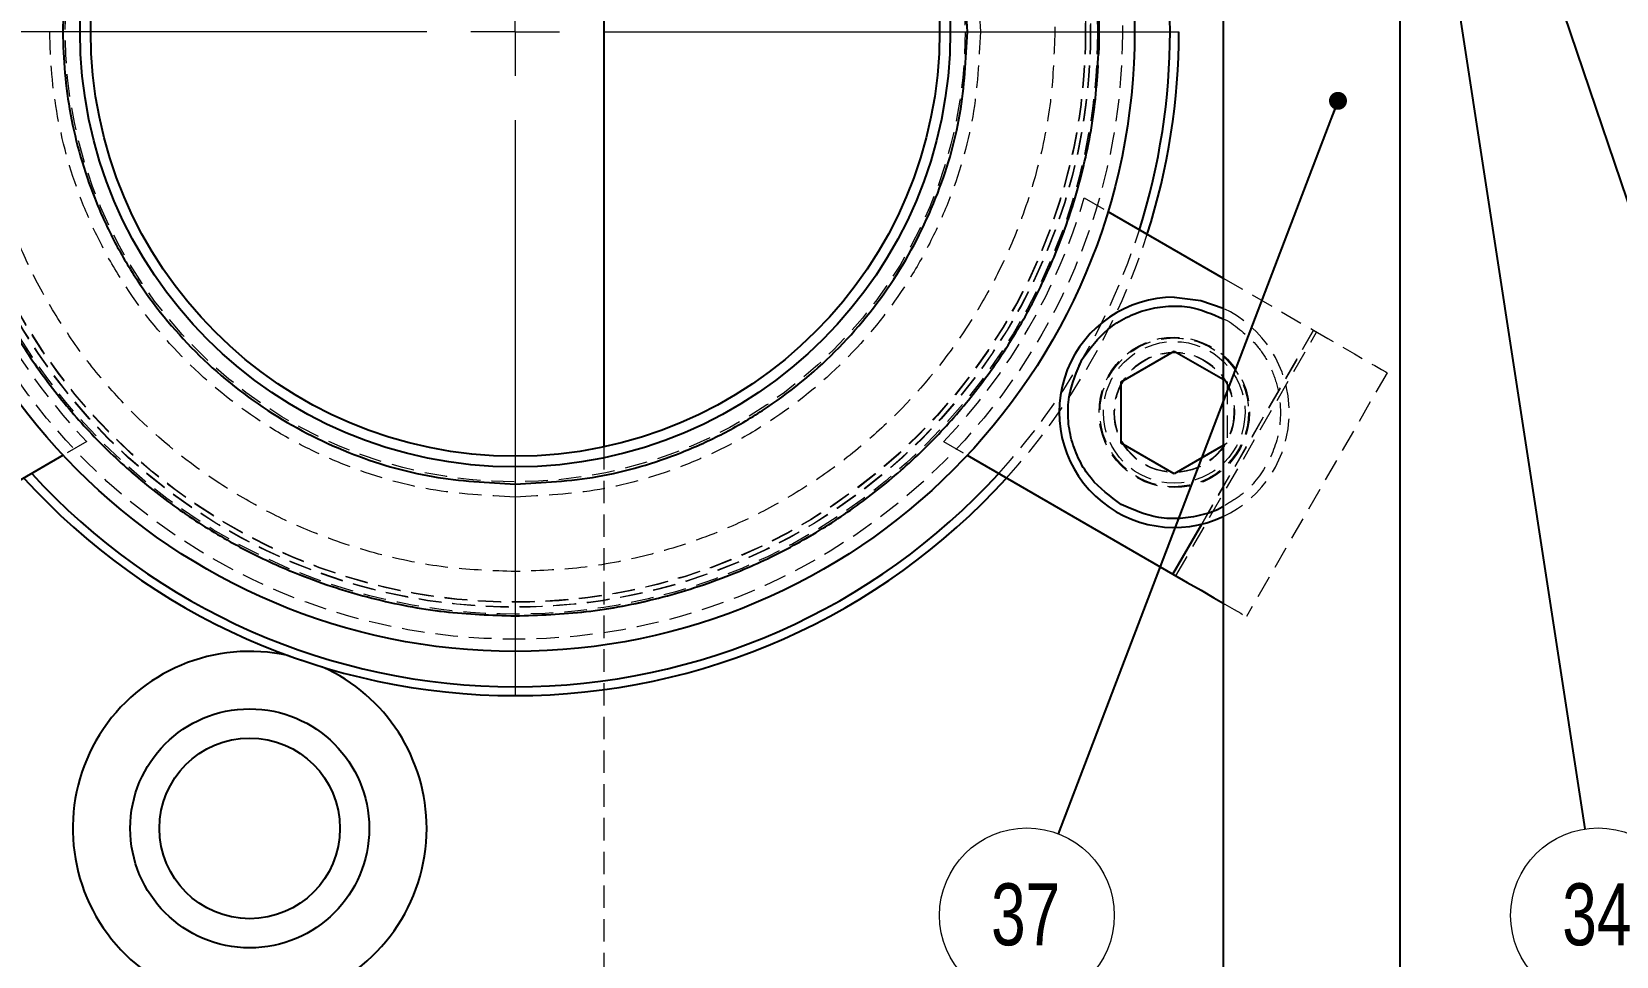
# Model space of a CAD drawing. Header units: millimetres. Extents: x 4 to 907, y 5 to 1495.
# Drawn here: x 197.6 to 287.2, y 572 to 624.2 of the extents above; entities that cross this region are included whole.
import ezdxf

# ---------------------------------------------------------------- set-up
doc = ezdxf.new("R2010")
doc.units = ezdxf.units.MM
doc.linetypes.add('HIDDEN', pattern=[1.905, 1.27, -0.635])
doc.styles.add('SLDTEXTSTYLE0', font='TXT', dxfattribs={"width": 0.75})
doc.dimstyles.new('SLDDIMSTYLE1', dxfattribs={"dimtxt": 0.18, "dimasz": 1.016, "dimexe": 0, "dimexo": 0.0625, "dimgap": 0, "dimtad": 0, "dimtih": 1, "dimtoh": 1, "dimdec": 0, "dimrnd": 1e-09, "dimzin": 0, "dimdsep": 46, "dimtxsty": 'Standard', "dimblk1": 'DOT', "dimblk2": 'DOT', "dimsah": 1, "dimcen": 0.09, "dimadec": 0, "dimazin": 0, "dimtfac": 1.016, "dimtdec": 0, "dimtofl": 0, "dimtmove": 0, "dimatfit": 3, "dimldrblk": 'DOT', "dimfxl": 1, "dimfrac": 2, "dimtolj": 1, "dimtzin": 0, "dimarcsym": 0})

# ---------------------------------------------------------------- blocks, each defined once
blk = doc.blocks.new('SW_NOTE_3')
at = {"color": 0, "linetype": 'Continuous', "lineweight": 0}
blk.add_circle((0.75, -4.881), 4.939, dxfattribs=at)
at = {"color": 0, "linetype": 'Continuous', "lineweight": 0, "insert": (0.68, -3.072), "char_height": 3.5, "attachment_point": 2, "style": 'SLDTEXTSTYLE0'}
blk.add_mtext('34', dxfattribs=at)
blk = doc.blocks.new('_Dot')
at = {"color": 0, "linetype": 'ByBlock', "lineweight": -2}
blk.add_line((-0.5, 0), (-1, 0), dxfattribs=at)
at = {"color": 0, "linetype": 'ByBlock', "const_width": 0.5}
blk.add_lwpolyline([(-0.25, 0, 1), (0.25, 0, 1)], format="xyb", close=True, dxfattribs=at)
blk = doc.blocks.new('SW_NOTE_6')
at = {"color": 0, "linetype": 'Continuous', "lineweight": 0}
blk.add_circle((-1.763, -4.614), 4.939, dxfattribs=at)
at = {"color": 0, "linetype": 'Continuous', "lineweight": 0, "insert": (-1.833, -2.804), "char_height": 3.5, "attachment_point": 2, "style": 'SLDTEXTSTYLE0'}
blk.add_mtext('37', dxfattribs=at)
blk = doc.blocks.new('SW_CENTERMARKSYMBOL_3')
at = {"color": 0, "linetype": 'Continuous', "lineweight": 0}
for p, q in [((0, 5), (0, 37.5)), ((0, 0), (0, 2.5)), ((-5, 0), (-37.5, 0)), ((0, 0), (-2.5, 0)), ((0, 0), (0, -2.5)), ((0, 0), (2.5, 0)), ((5, 0), (37.5, 0)), ((0, -5), (0, -37.5))]:
    blk.add_line(p, q, dxfattribs=at)

msp = doc.modelspace()

# ---------------------------------------------------------------- linework, layer by layer
at = {"color": 7, "linetype": 'Continuous', "lineweight": 25}
for p, q in [((229.958, 647.665), (229.958, 600.755)), ((264.958, 641.21), (264.958, 566.71)), ((274.958, 566.71), (274.958, 641.21)), ((258.451, 614.052), (264.958, 610.296)), ((259.197, 604.442), (262.197, 606.174)), ((262.197, 606.174), (264.958, 604.58)), ((259.197, 600.978), (259.197, 604.442)), ((262.197, 599.246), (259.197, 600.978)), ((264.958, 600.84), (262.197, 599.246)), ((199.414, 600.283), (187.796, 593.575)), ((250.501, 600.283), (262.119, 593.575))]:
    msp.add_line(p, q, dxfattribs=at)
at = {"color": 7, "linetype": 'HIDDEN', "lineweight": 18}
for p, q in [((257.116, 614.824), (258.451, 614.052)), ((264.958, 610.296), (270.069, 607.345)), ((264.958, 607.99), (265.197, 607.906)), ((270.069, 607.345), (262.119, 593.575)), ((262.292, 593.475), (270.242, 607.245)), ((263.749, 596.398), (270.069, 607.345)), ((264.958, 604.58), (265.197, 604.442)), ((265.197, 604.442), (265.197, 600.978)), ((274.226, 604.945), (266.276, 591.175)), ((200.749, 601.054), (199.414, 600.283)), ((249.166, 601.054), (250.501, 600.283)), ((265.197, 600.978), (264.958, 600.84)), ((229.958, 600.755), (229.958, 559.21))]:
    msp.add_line(p, q, dxfattribs=at)
at = {"color": 8, "linetype": 'Continuous', "lineweight": 25}
msp.add_line((262.119, 593.575), (263.749, 596.398), dxfattribs=at)
at = {"color": 7, "linetype": 'Continuous', "lineweight": 25, "flags": 128}
for points in [[(262.197, 609.21), (263.696, 609.035), (264.958, 608.595)], [(262.119, 593.575), (262.93, 593.107), (263.71, 592.657), (264.428, 592.242), (264.958, 591.936)]]:
    msp.add_lwpolyline(points, dxfattribs=at)
at = {"color": 7, "linetype": 'HIDDEN', "lineweight": 18, "flags": 128}
for points in [[(270.069, 607.345), (270.88, 606.877), (271.66, 606.427), (272.378, 606.012), (273.008, 605.648), (273.525, 605.35), (273.909, 605.128), (274.146, 604.991), (274.226, 604.945)], [(264.958, 591.936), (265.058, 591.878), (265.575, 591.58), (265.959, 591.358), (266.196, 591.221), (266.276, 591.175)], [(214.07, 588.326), (212.315, 588.928), (212.137, 588.97)]]:
    msp.add_lwpolyline(points, dxfattribs=at)
at = {"color": 7, "linetype": 'Continuous', "lineweight": 25}
for centre, radius in [((224.958, 624.21), 35), ((224.958, 624.21), 24.587), ((224.958, 624.21), 23.982), ((209.958, 579.21), 6.75), ((209.958, 579.21), 5.1)]:
    msp.add_circle(centre, radius, dxfattribs=at)
at = {"color": 7, "linetype": 'HIDDEN', "lineweight": 18}
for centre, radius in [((224.958, 624.21), 34.312), ((224.958, 624.21), 33), ((224.958, 624.21), 32.896), ((224.958, 624.21), 32.512), ((224.958, 624.21), 32.5), ((224.958, 624.21), 32.494), ((224.958, 624.21), 32.232), ((224.958, 624.21), 32.212), ((224.958, 624.21), 25.425), ((262.197, 602.71), 4.25), ((262.197, 602.71), 4.2), ((262.197, 602.71), 4), ((262.197, 602.71), 3.4), ((262.197, 602.71), 3.375)]:
    msp.add_circle(centre, radius, dxfattribs=at)
at = {"color": 7, "linetype": 'Continuous', "lineweight": 25}
for centre, radius, start, end in [((224.958, 624.21), 37, 342.4076, 17.5924), ((224.958, 624.21), 37.5, 342.23958, 0), ((262.197, 602.71), 6.5, 90, 295.13516), ((224.958, 624.21), 37, 222.4076, 317.5924), ((224.958, 624.21), 37.5, 222.23958, 317.76042), ((209.958, 579.21), 10, 77.41072, 0), ((209.958, 579.21), 10, 0, 65.71938)]:
    msp.add_arc(centre, radius, start, end, dxfattribs=at)
at = {"color": 7, "linetype": 'HIDDEN', "lineweight": 18}
for centre, radius, start, end in [((224.958, 624.21), 33.5, 196.27197, 223.72803), ((224.958, 624.21), 33.5, 316.27197, 343.72803), ((224.958, 624.21), 37, 317.5924, 342.4076), ((224.958, 624.21), 37.5, 317.76042, 342.23958), ((262.197, 602.71), 6.5, 295.13516, 64.86484)]:
    msp.add_arc(centre, radius, start, end, dxfattribs=at)
at = {"color": 7, "linetype": 'Continuous', "lineweight": 25}
for points, knots in [([(224.958, 657.21), (223.616, 657.163), (220.892, 657.067), (216.808, 656.274), (213.072, 655.075), (209.751, 653.562), (206.849, 651.866), (204.113, 649.87), (201.582, 647.586), (199.297, 645.055), (197.302, 642.319), (195.606, 639.416), (194.094, 636.096), (192.887, 632.36), (192.124, 628.276), (191.876, 624.21), (192.124, 620.144), (192.887, 616.06), (194.094, 612.325), (195.605, 609.004), (197.302, 606.101), (199.297, 603.366), (201.582, 600.835), (204.113, 598.55), (206.848, 596.555), (209.751, 594.859), (213.072, 593.345), (216.807, 592.146), (220.891, 591.354), (223.616, 591.257), (224.958, 591.21)], [0, 0, 0, 0, 0.038814, 0.078831, 0.119976, 0.152137, 0.184303, 0.217149, 0.25, 0.282846, 0.315697, 0.347858, 0.380024, 0.421164, 0.461183, 0.5, 0.538813, 0.578831, 0.619976, 0.652137, 0.684303, 0.717149, 0.75, 0.782846, 0.815697, 0.847858, 0.880024, 0.921164, 0.961184, 1, 1, 1, 1]), ([(257.958, 624.21), (257.91, 625.552), (257.814, 628.276), (257.022, 632.36), (255.823, 636.095), (254.309, 639.416), (252.613, 642.319), (250.618, 645.055), (248.333, 647.586), (245.802, 649.87), (243.067, 651.866), (240.164, 653.562), (236.843, 655.075), (233.108, 656.274), (229.024, 657.067), (226.299, 657.163), (224.958, 657.21)], [0, 0, 0, 0, 0.0776274, 0.1576625, 0.2399514, 0.3042741, 0.3686069, 0.4342983, 0.5000001, 0.5656913, 0.6313932, 0.6957159, 0.7600485, 0.8423288, 0.922368, 1, 1, 1, 1]), ([(224.958, 649.763), (223.399, 649.681), (220.189, 649.511), (216.254, 648.332), (213.183, 646.939), (210.178, 645.182), (206.759, 642.408), (203.441, 638.321), (201.068, 633.742), (199.699, 628.979), (199.261, 624.21), (199.698, 619.442), (200.831, 615.507), (202.229, 612.435), (203.985, 609.43), (206.76, 606.013), (210.846, 602.69), (215.426, 600.332), (220.189, 598.911), (223.399, 598.74), (224.958, 598.657)], [0, 0, 0, 0, 0.058249, 0.119986, 0.152182, 0.184372, 0.250041, 0.31571, 0.380014, 0.441752, 0.5, 0.558248, 0.619986, 0.652182, 0.684373, 0.750041, 0.81571, 0.880014, 0.941752, 1, 1, 1, 1]), ([(250.511, 624.21), (250.428, 625.769), (250.258, 628.979), (249.079, 632.913), (247.687, 635.985), (245.93, 638.99), (243.155, 642.407), (239.069, 645.73), (234.489, 648.088), (229.726, 649.51), (226.516, 649.68), (224.958, 649.763)], [0, 0, 0, 0, 0.116497, 0.239972, 0.304365, 0.368745, 0.500083, 0.63142, 0.760028, 0.883503, 1, 1, 1, 1]), ([(224.958, 591.21), (226.299, 591.257), (229.023, 591.354), (233.107, 592.146), (236.843, 593.345), (240.164, 594.858), (243.066, 596.554), (245.802, 598.55), (248.333, 600.834), (250.618, 603.366), (252.613, 606.101), (254.309, 609.004), (255.822, 612.325), (257.022, 616.06), (257.814, 620.144), (257.91, 622.869), (257.958, 624.21)], [0, 0, 0, 0, 0.077627, 0.157662, 0.239951, 0.304274, 0.368607, 0.434298, 0.5, 0.565691, 0.631393, 0.695716, 0.760049, 0.842329, 0.922368, 1, 1, 1, 1]), ([(224.958, 598.657), (226.516, 598.74), (229.726, 598.909), (233.661, 600.089), (236.732, 601.481), (239.737, 603.238), (243.155, 606.013), (246.478, 610.099), (248.835, 614.679), (250.257, 619.441), (250.428, 622.652), (250.511, 624.21)], [0, 0, 0, 0, 0.116497, 0.239972, 0.304365, 0.368745, 0.500083, 0.63142, 0.760028, 0.883503, 1, 1, 1, 1]), ([(259.197, 597.514), (258.583, 597.961), (257.639, 598.648), (256.803, 599.995), (256.358, 601.146), (256.168, 602.365), (256.219, 603.949), (256.692, 605.016), (257, 605.71)], [0, 0, 0, 0, 0.239456, 0.368361, 0.499999, 0.63164, 0.760543, 1, 1, 1, 1])]:
    msp.add_open_spline(points, degree=3, knots=knots, dxfattribs=at)
at = {"color": 7, "linetype": 'HIDDEN', "lineweight": 18}
for points, knots in [([(224.958, 593.716), (223.718, 593.76), (221.2, 593.849), (217.427, 594.581), (213.975, 595.689), (210.906, 597.088), (207.32, 599.181), (204.057, 601.832), (201.246, 604.948), (199.402, 607.476), (197.835, 610.159), (196.438, 613.227), (195.322, 616.679), (194.617, 620.453), (194.388, 624.21), (194.617, 627.967), (195.322, 631.741), (196.437, 635.193), (197.835, 638.262), (199.929, 641.847), (202.58, 645.111), (205.696, 647.921), (208.224, 649.766), (210.906, 651.333), (213.975, 652.731), (217.426, 653.839), (221.2, 654.572), (223.718, 654.66), (224.958, 654.704)], [0, 0, 0, 0, 0.03882, 0.078845, 0.119997, 0.152164, 0.184336, 0.249956, 0.282807, 0.315664, 0.347831, 0.380003, 0.42115, 0.461176, 0.5, 0.538819, 0.578845, 0.619997, 0.652164, 0.684336, 0.749956, 0.782807, 0.815664, 0.847831, 0.880003, 0.92115, 0.961177, 1, 1, 1, 1]), ([(224.958, 654.704), (226.197, 654.66), (228.715, 654.572), (232.488, 653.84), (235.94, 652.731), (239.009, 651.333), (242.595, 649.239), (245.858, 646.588), (248.669, 643.472), (250.513, 640.944), (252.08, 638.262), (253.479, 635.193), (254.587, 631.741), (255.319, 627.967), (255.408, 625.45), (255.452, 624.21)], [0, 0, 0, 0, 0.077641, 0.15769, 0.239993, 0.304327, 0.368671, 0.499912, 0.565615, 0.631328, 0.695662, 0.760006, 0.842301, 0.922354, 1, 1, 1, 1]), ([(224.958, 597.919), (223.354, 598.004), (220.051, 598.179), (216.003, 599.392), (212.843, 600.824), (209.751, 602.632), (206.234, 605.486), (203.379, 609.003), (201.573, 612.095), (200.134, 615.256), (198.969, 619.304), (198.519, 624.21), (198.969, 629.116), (200.134, 633.165), (201.573, 636.325), (203.379, 639.417), (206.234, 642.934), (209.751, 645.788), (212.843, 647.596), (216.003, 649.029), (220.051, 650.242), (223.354, 650.417), (224.958, 650.502)], [0, 0, 0, 0, 0.058239, 0.119966, 0.152157, 0.184342, 0.25, 0.315658, 0.347849, 0.380034, 0.441761, 0.5, 0.558239, 0.619966, 0.652157, 0.684342, 0.75, 0.815658, 0.847849, 0.880034, 0.941761, 1, 1, 1, 1]), ([(224.958, 650.502), (226.561, 650.417), (229.864, 650.242), (233.912, 649.028), (237.072, 647.596), (240.164, 645.788), (243.681, 642.934), (246.536, 639.417), (248.343, 636.325), (249.776, 633.165), (250.989, 629.116), (251.164, 625.814), (251.249, 624.21)], [0, 0, 0, 0, 0.116478, 0.239932, 0.304314, 0.368684, 0.5, 0.631316, 0.695698, 0.760068, 0.883522, 1, 1, 1, 1]), ([(255.452, 624.21), (255.408, 622.971), (255.319, 620.453), (254.587, 616.679), (253.479, 613.228), (252.08, 610.159), (249.986, 606.573), (247.335, 603.31), (244.219, 600.499), (241.691, 598.655), (239.009, 597.088), (235.94, 595.689), (232.489, 594.581), (228.715, 593.849), (226.197, 593.76), (224.958, 593.716)], [0, 0, 0, 0, 0.077641, 0.15769, 0.239993, 0.304327, 0.368672, 0.499912, 0.565615, 0.631328, 0.695662, 0.760007, 0.842301, 0.922354, 1, 1, 1, 1]), ([(251.249, 624.21), (251.164, 622.607), (250.989, 619.304), (249.776, 615.256), (248.343, 612.095), (246.536, 609.003), (243.681, 605.486), (240.164, 602.632), (237.072, 600.824), (233.912, 599.392), (229.864, 598.179), (226.561, 598.004), (224.958, 597.919)], [0, 0, 0, 0, 0.1164776, 0.2399321, 0.3043144, 0.3686842, 0.5, 0.6313158, 0.6956982, 0.7600679, 0.8835224, 1, 1, 1, 1]), ([(265.197, 607.906), (265.81, 607.46), (266.754, 606.772), (267.59, 605.426), (268.034, 604.275), (268.228, 603.053), (268.158, 601.48), (267.514, 599.645), (266.267, 598.158), (265.288, 597.584), (264.958, 597.39)], [0, 0, 0, 0, 0.175863, 0.2705327, 0.3672118, 0.4638904, 0.558561, 0.7344238, 0.9102868, 1, 1, 1, 1])]:
    msp.add_open_spline(points, degree=3, knots=knots, dxfattribs=at)
at = {"color": 8, "linetype": 'Continuous', "lineweight": 25}
for points, knots in [([(257, 605.71), (257.447, 606.324), (258.135, 607.268), (259.481, 608.103), (260.632, 608.549), (261.852, 608.737), (263.352, 608.696), (264.341, 608.261), (264.958, 607.99)], [0, 0, 0, 0, 0.246093, 0.378568, 0.513856, 0.649143, 0.78162, 1, 1, 1, 1]), ([(264.958, 597.39), (264.94, 597.378), (264.576, 597.143), (263.751, 596.887), (262.544, 596.678), (260.956, 596.734), (259.89, 597.207), (259.197, 597.514)], [0, 0, 0, 0, 0.010572, 0.216778, 0.422982, 0.624904, 1, 1, 1, 1])]:
    msp.add_open_spline(points, degree=3, knots=knots, dxfattribs=at)

# ---------------------------------------------------------------- block references
at = {"color": 7, "linetype": 'Continuous', "lineweight": 0}
for name, p in [('SW_CENTERMARKSYMBOL_3', (224.958, 624.21)), ('SW_NOTE_6', (255.634, 578.911)), ('SW_NOTE_3', (285.395, 579.179))]:
    msp.add_blockref(name, p, dxfattribs=at)

# ---------------------------------------------------------------- leaders
for points in [[(273.398, 657.106), (299.882, 578.975)], [(274.914, 647.365), (285.395, 579.179)], [(271.45, 620.306), (255.634, 578.911)]]:
    msp.add_leader(points, dimstyle='SLDDIMSTYLE1', dxfattribs=at)

doc.saveas('drawing.dxf')
